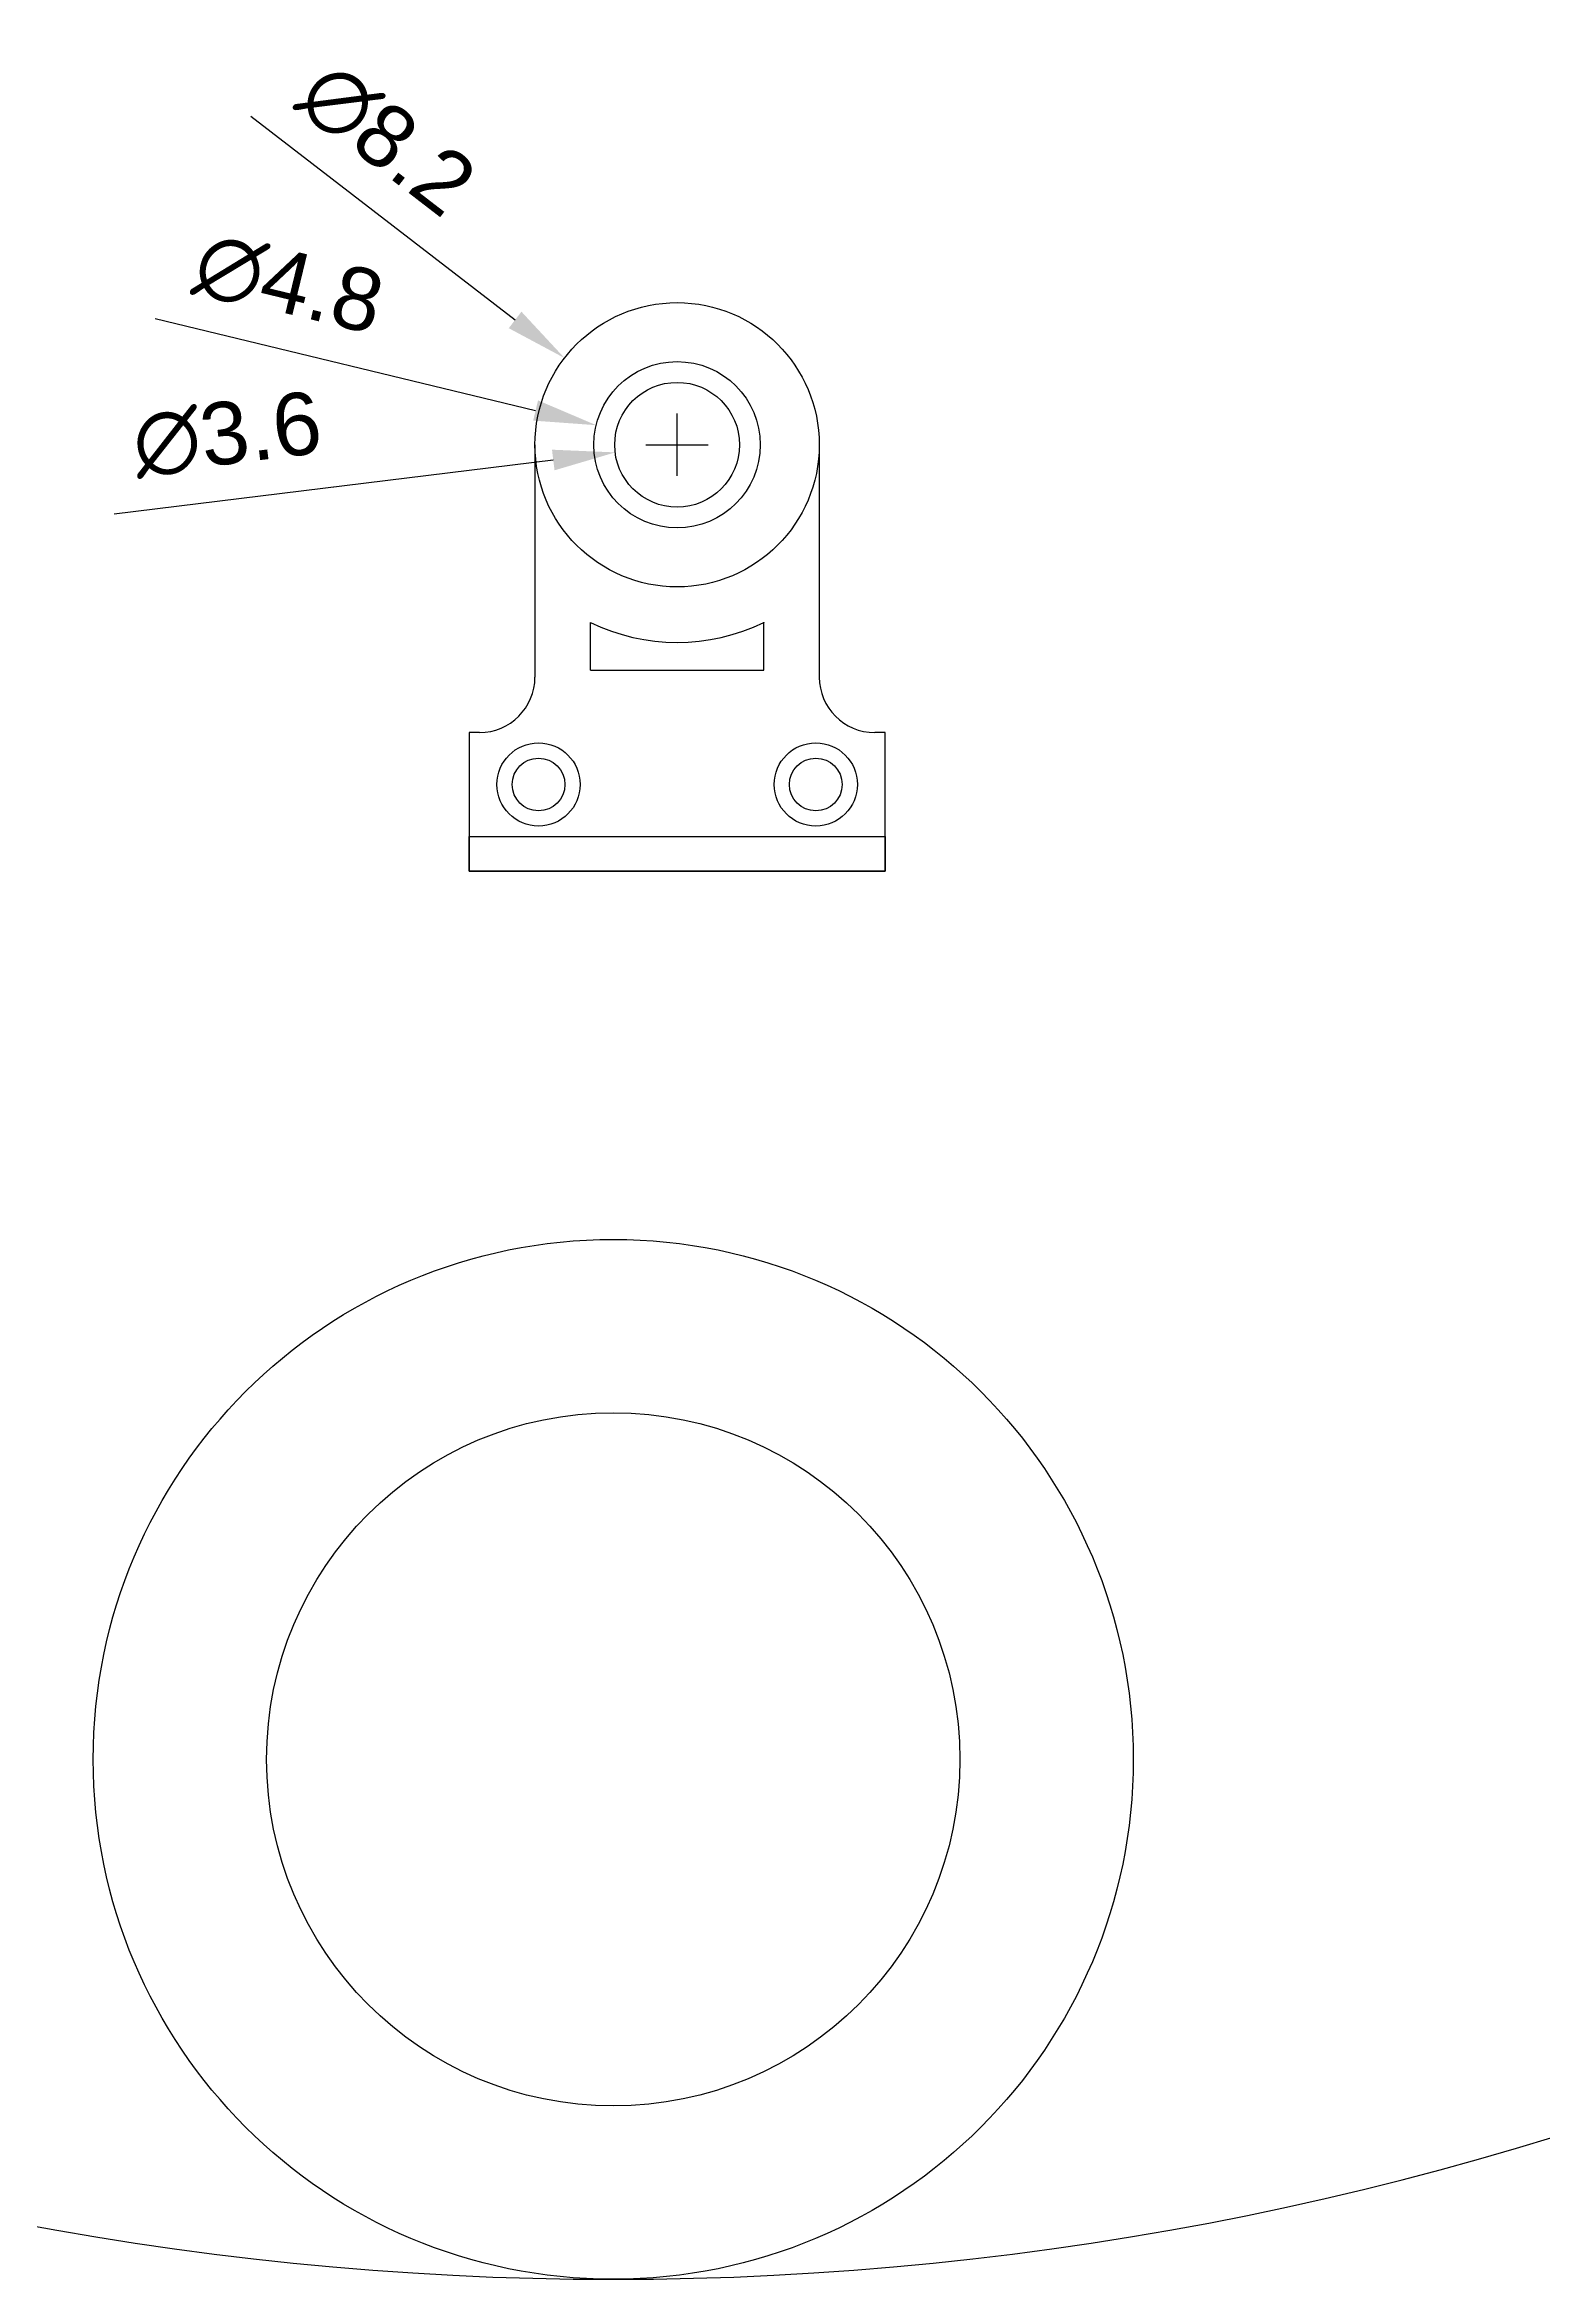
# Model space of a CAD drawing. Header units: inches. Extents: x 475 to 615, y 462 to 603.
# Drawn here: x 528.8 to 572, y 462 to 526.4 of the extents above; entities that cross this region are included whole.
import ezdxf

# ---------------------------------------------------------------- set-up
doc = ezdxf.new("R2010")
doc.units = ezdxf.units.IN
doc.header["$MEASUREMENT"] = 0
doc.styles.get("Standard").update_dxf_attribs({"font": 'arial.ttf'})
doc.dimstyles.new('Annotative', dxfattribs={"dimscale": 0, "dimtxt": 0.18, "dimasz": 0.18, "dimexe": 0.18, "dimexo": 0.0625, "dimgap": 0.09, "dimtad": 1, "dimdec": 1, "dimzin": 0, "dimdsep": 46, "dimtxsty": 'Standard', "dimcen": 0.09, "dimadec": 0, "dimazin": 0, "dimtfac": 1, "dimtdec": 1, "dimtofl": 0, "dimtmove": 0, "dimatfit": 3, "dimfxl": 1, "dimtolj": 1, "dimtzin": 0, "dimarcsym": 0})

# ---------------------------------------------------------------- blocks, each defined once
blk = doc.blocks.new('*D40')
at = {"color": 0, "lineweight": -2, "transparency": 16777216}
for p, q in [((534.742, 524.374), (542.367, 518.498)), ((547.04, 513.997), (547.04, 515.797)), ((546.14, 514.897), (547.94, 514.897))]:
    blk.add_line(p, q, dxfattribs=at)
at = {"color": 0, "lineweight": 25, "transparency": 16777216}
blk.add_solid([(542.55, 518.736), (542.184, 518.26), (543.793, 517.399)], dxfattribs=at)
at = {"layer": 'Defpoints', "color": 0, "lineweight": 25, "transparency": 16777216}
for p in [(543.793, 517.399), (550.288, 512.394)]:
    blk.add_point(p, dxfattribs=at)
at = {"color": 0, "lineweight": 25, "transparency": 16777216, "insert": (538.662, 523.713), "char_height": 1.8, "attachment_point": 5, "rotation": 322.38352}
blk.add_mtext('\\A1;∅8.2', dxfattribs=at)
blk = doc.blocks.new('*D41')
at = {"color": 0, "lineweight": -2}
for p, q in [((531.98, 518.544), (542.958, 515.885)), ((547.04, 513.997), (547.04, 515.797)), ((546.14, 514.897), (547.94, 514.897))]:
    blk.add_line(p, q, dxfattribs=at)
at = {"color": 0, "lineweight": 25}
blk.add_solid([(543.029, 516.177), (542.888, 515.594), (544.708, 515.462)], dxfattribs=at)
at = {"layer": 'Defpoints', "color": 0, "lineweight": 25}
for p in [(544.708, 515.462), (549.373, 514.332)]:
    blk.add_point(p, dxfattribs=at)
at = {"color": 0, "lineweight": 25, "insert": (535.841, 519.532), "char_height": 1.8, "attachment_point": 5, "rotation": 346.38726}
blk.add_mtext('\\A1;∅4.8', dxfattribs=at)
blk = doc.blocks.new('*D42')
at = {"color": 0, "lineweight": -2, "transparency": 16777216}
for p, q in [((547.04, 513.997), (547.04, 515.797)), ((530.8, 512.901), (543.467, 514.458)), ((546.14, 514.897), (547.94, 514.897))]:
    blk.add_line(p, q, dxfattribs=at)
at = {"color": 0, "lineweight": 25, "transparency": 16777216}
blk.add_solid([(543.431, 514.755), (543.504, 514.16), (545.254, 514.677)], dxfattribs=at)
at = {"layer": 'Defpoints', "color": 0, "lineweight": 25, "transparency": 16777216}
for p in [(548.827, 515.116), (545.254, 514.677)]:
    blk.add_point(p, dxfattribs=at)
at = {"color": 0, "lineweight": 25, "transparency": 16777216, "insert": (534.063, 515.185), "char_height": 1.8, "attachment_point": 5, "rotation": 7.00662}
blk.add_mtext('\\A1;∅3.6', dxfattribs=at)

msp = doc.modelspace()

# ---------------------------------------------------------------- linework, layer by layer
for p, q in [((542.94, 514.897), (542.94, 508.197)), ((551.14, 514.897), (551.14, 508.197))]:
    msp.add_line(p, q)
at = {"lineweight": 25}
for p, q in [((544.54, 508.629), (544.54, 509.774)), ((549.54, 508.629), (549.54, 509.78)), ((549.54, 509.78), (549.54, 509.774)), ((544.54, 508.397), (544.54, 508.629)), ((549.54, 508.397), (549.54, 508.629)), ((544.54, 508.397), (549.54, 508.397)), ((541.04, 506.597), (541.04, 502.597)), ((541.34, 506.597), (541.04, 506.597)), ((553.04, 506.597), (552.74, 506.597)), ((553.04, 502.597), (553.04, 506.597)), ((541.04, 502.597), (541.043, 503.597)), ((541.043, 503.597), (553.04, 503.597)), ((553.04, 503.597), (553.04, 502.597))]:
    msp.add_line(p, q, dxfattribs=at)
at = {"lineweight": 40}
msp.add_line((541.04, 502.597), (553.04, 502.597), dxfattribs=at)
for centre, radius in [((547.04, 514.897), 4.1), ((547.04, 514.897), 2.4), ((547.04, 514.897), 1.8), ((545.198, 476.975), 15), ((545.198, 476.975), 10)]:
    msp.add_circle(centre, radius)
at = {"lineweight": 25}
for centre, radius in [((543.043, 505.097), 1.2), ((551.04, 505.097), 1.2), ((543.043, 505.097), 0.76), ((551.04, 505.097), 0.76)]:
    msp.add_circle(centre, radius, dxfattribs=at)
for centre, radius, start, end in [((547.04, 514.897), 5.7, 243.98563, 296.01437), ((545.198, 553.65), 91.675, 224.1669, 315.8331)]:
    msp.add_arc(centre, radius, start, end)
for centre, start, end in [((541.34, 508.197), 270, 0), ((552.74, 508.197), 180, 270)]:
    msp.add_arc(centre, 1.6, start, end, dxfattribs=at)

# ---------------------------------------------------------------- dimensions: what is measured, and where the dimension line sits
for p1, p2, picture, middle in [((550.288, 512.394), (543.793, 517.399), '*D40', (537.521, 522.232)), ((549.373, 514.332), (544.708, 515.462), '*D41', (535.401, 517.715)), ((548.827, 515.116), (545.254, 514.677), '*D42', (534.291, 513.33))]:
    dim = msp.add_diameter_dim_2p(p1=p1, p2=p2, dimstyle='Annotative', dxfattribs=at)
    dim.commit()
    dim.dimension.update_dxf_attribs({"geometry": picture, "text_midpoint": middle, "dimtype": 163})

doc.saveas('drawing.dxf')
